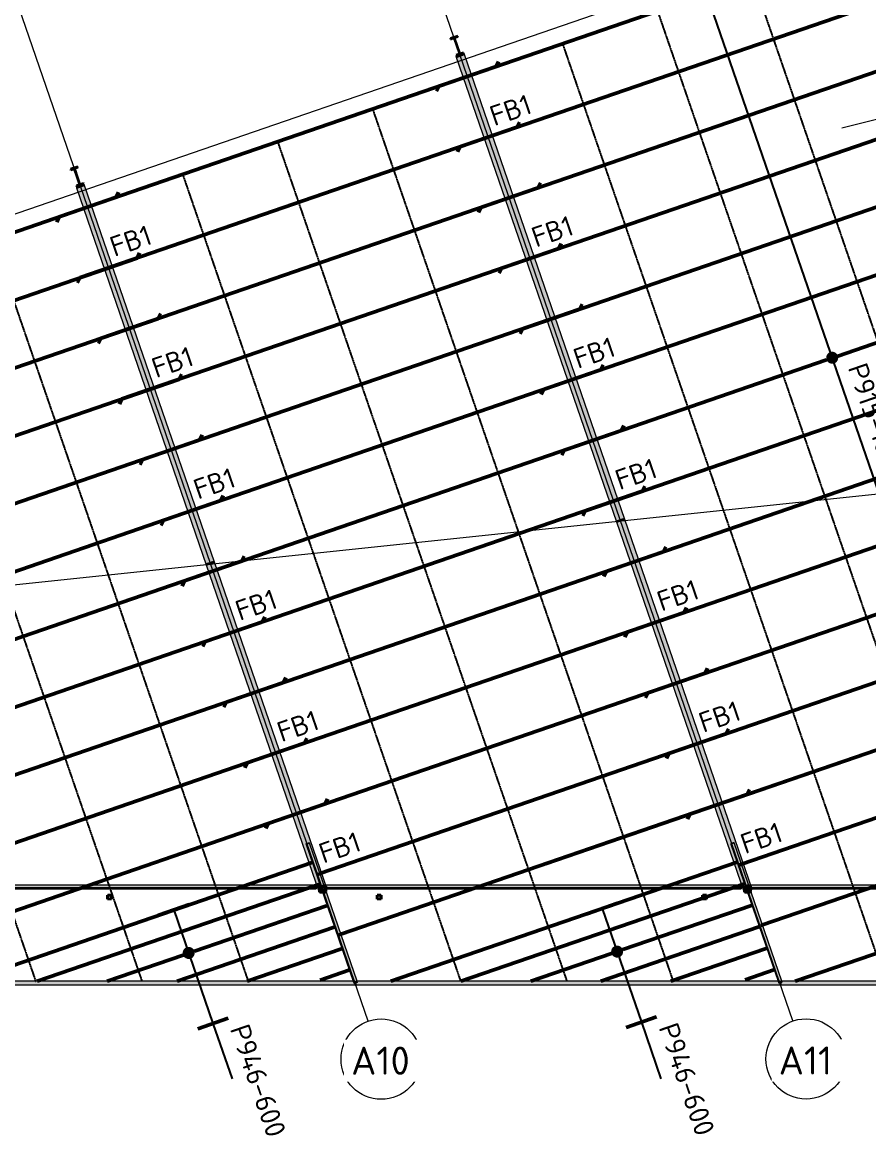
# Model space of a CAD drawing. Header units: millimetres. Extents: x 632 to 197946, y -2790 to 4041528.
# Drawn here: x 127559 to 148627, y 3963668 to 3991398 of the extents above; entities that cross this region are included whole.
import ezdxf

# ---------------------------------------------------------------- set-up
doc = ezdxf.new("R2010")
doc.units = ezdxf.units.MM
for name, pattern in [('Dash', [7, 5, -2]), ('Hidden', [4, 3, -1]), ('Hidden Half', [3, 2, -1])]:
    doc.linetypes.add(name, pattern=pattern)
for name, color, linetype, lineweight in [('A-010-M_LINE', 90, 'Continuous', 13), ('S-280-A_STRUCT_FRAME', 2, 'Continuous', 18), ('S-280-M_COLUMN', 52, 'Continuous', 13), ('S-280-M_STRUCT_FRAME', 12, 'Continuous', 13), ('S-280-MH_COLUMN', 52, 'Hidden Half', 13), ('Z-000-T_TEXT', 131, 'Continuous', 25), ('Z-030-M_GRID', 191, 'Continuous', 13), ('Z-033_T_GRIDREF', 31, 'Continuous', 13), ('Z-060-M_DETAIL', 92, 'Continuous', 25)]:
    doc.layers.add(name, color=color, linetype=linetype, lineweight=lineweight)
doc.styles.add('ISOCPEUR_1', font='isocpeur.ttf', dxfattribs={"height": 700})
doc.styles.add('ISOCPEUR_2', font='isocpeur.ttf', dxfattribs={"height": 500})
doc.styles.add('ISOCPEUR_3', font='isocpeur.ttf', dxfattribs={"height": 2.5})

# ---------------------------------------------------------------- blocks, each defined once
blk = doc.blocks.new('NRP_Column-Steel-UB - SC121 - 460UB67_1-4110092-S6_011 - LOWER PURLIN PLAN - PART 1')
at = {"layer": 'S-280-M_COLUMN', "linetype": 'Hidden Half', "lineweight": 35}
blk.add_hatch(color=256, dxfattribs=at).paths.add_polyline_path([(-95, 0), (95, 0), (95, 13), (16, 13), (8, 16), (4, 24), (4, 430), (8, 438), (16, 441), (95, 441), (95, 454), (-95, 454), (-95, 441), (-16, 441), (-8, 438), (-4, 430), (-4, 24), (-8, 16), (-16, 13), (-95, 13)])
at = {"layer": 'S-280-M_COLUMN', "lineweight": 35}
for p, q in [((95, 454), (-95, 454)), ((-95, 454), (-95, 441)), ((-95, 441), (-16, 441)), ((-4, 430), (-4, 24)), ((4, 24), (4, 430)), ((16, 441), (95, 441)), ((95, 441), (95, 454)), ((-16, 13), (-95, 13)), ((-95, 13), (-95, 0)), ((-95, 0), (95, 0)), ((95, 13), (16, 13)), ((95, 0), (95, 13))]:
    blk.add_line(p, q, dxfattribs=at)
for centre, start, end in [((-16, 430), 0, 90), ((16, 430), 90, 180), ((-16, 24), 270, 0), ((16, 24), 180, 270)]:
    blk.add_arc(centre, 11.4, start, end, dxfattribs=at)
blk = doc.blocks.new('NRP_Framing-Steel-Purlin Z - P915 - EZ250-19-3998100-S6_011 - LOWER PURLIN PLAN - PART 1')
at = {"layer": 'S-280-M_STRUCT_FRAME', "color": 3, "lineweight": 50}
for p, q in [((-2368569, 3983782), (-2379442, 3980038)), ((-2368507, 3983909), (-2368569, 3983782)), ((-2379442, 3980038), (-2379504, 3979911))]:
    blk.add_line(p, q, dxfattribs=at)
blk = doc.blocks.new('NRP_Framing-Steel-Purlin Z - P915 - EZ250-19-3998101-S6_011 - LOWER PURLIN PLAN - PART 1')
at = {"layer": 'S-280-M_STRUCT_FRAME', "color": 3, "lineweight": 50}
for p, q in [((-2340913, 3993305), (-2351077, 3989805)), ((-2351077, 3989805), (-2351139, 3989678))]:
    blk.add_line(p, q, dxfattribs=at)
blk = doc.blocks.new('NRP_Framing-Steel-Purlin Z - P915 - EZ250-19-4000453-S6_011 - LOWER PURLIN PLAN - PART 1')
at = {"layer": 'S-280-M_STRUCT_FRAME', "color": 3, "lineweight": 50}
for p, q in [((-2340392, 3991794), (-2350557, 3988295)), ((-2350557, 3988295), (-2350619, 3988168))]:
    blk.add_line(p, q, dxfattribs=at)
blk = doc.blocks.new('NRP_Framing-Steel-Purlin C - P946 - EC250-24-4002133-S6_011 - LOWER PURLIN PLAN - PART 1')
at = {"layer": 'S-280-M_STRUCT_FRAME', "color": 1, "lineweight": 50}
for p, q in [((-2353876, 3969395), (-2357165, 3968262)), ((-2353876, 3969395), (-2357165, 3968262)), ((-2357447, 3968165), (-2359338, 3967514)), ((-2357447, 3968165), (-2359338, 3967514))]:
    blk.add_line(p, q, dxfattribs=at)
blk = doc.blocks.new('NRP_Framing-Steel-Purlin C - P946 - EC250-24-4002136-S6_011 - LOWER PURLIN PLAN - PART 1')
at = {"layer": 'S-280-M_STRUCT_FRAME', "color": 1, "lineweight": 50}
blk.add_line((-2353692, 3968858), (-2357596, 3967514), dxfattribs=at)
blk.add_line((-2353692, 3968858), (-2357596, 3967514), dxfattribs=at)
blk = doc.blocks.new('NRP_Framing-Steel-Purlin C - P946 - EC250-24-4002137-S6_011 - LOWER PURLIN PLAN - PART 1')
at = {"layer": 'S-280-M_STRUCT_FRAME', "color": 1, "lineweight": 50}
blk.add_line((-2353506, 3968323), (-2355854, 3967514), dxfattribs=at)
blk.add_line((-2353506, 3968323), (-2355854, 3967514), dxfattribs=at)
blk = doc.blocks.new('NRP_Framing-Steel-Purlin C - P946 - EC250-24-4000827-S6_011 - LOWER PURLIN PLAN - PART 1')
at = {"layer": 'S-280-M_STRUCT_FRAME', "color": 1, "lineweight": 50}
blk.add_line((-2385041, 3967760), (-2385754, 3967514), dxfattribs=at)
blk.add_line((-2385041, 3967760), (-2385754, 3967514), dxfattribs=at)
blk = doc.blocks.new('NRP_Framing-Steel-Purlin C - P946 - EC250-24-4002138-S6_011 - LOWER PURLIN PLAN - PART 1')
at = {"layer": 'S-280-M_STRUCT_FRAME', "color": 1, "lineweight": 50}
for p, q in [((-2343302, 3969404), (-2346503, 3968302)), ((-2343302, 3969404), (-2346503, 3968302)), ((-2346787, 3968204), (-2348790, 3967514)), ((-2346787, 3968204), (-2348790, 3967514))]:
    blk.add_line(p, q, dxfattribs=at)
blk = doc.blocks.new('NRP_Framing-Steel-Purlin C - P946 - EC250-24-4002141-S6_011 - LOWER PURLIN PLAN - PART 1')
at = {"layer": 'S-280-M_STRUCT_FRAME', "color": 1, "lineweight": 50}
blk.add_line((-2343118, 3968868), (-2347048, 3967514), dxfattribs=at)
blk.add_line((-2343118, 3968868), (-2347048, 3967514), dxfattribs=at)
blk = doc.blocks.new('NRP_Framing-Steel-Purlin C - P946 - EC250-24-4002142-S6_011 - LOWER PURLIN PLAN - PART 1')
at = {"layer": 'S-280-M_STRUCT_FRAME', "color": 1, "lineweight": 50}
blk.add_line((-2342934, 3968331), (-2345307, 3967514), dxfattribs=at)
blk.add_line((-2342934, 3968331), (-2345307, 3967514), dxfattribs=at)
blk = doc.blocks.new('NRP_Framing-Steel-Purlin Z - P915 - EZ250-19-V55-S6_011 - LOWER PURLIN PLAN - PART 1')
at = {"layer": 'S-280-M_STRUCT_FRAME', "color": 3, "lineweight": 50}
for p, q in [((-2337020, 3984612), (-2337082, 3984485)), ((-2337082, 3984485), (-2341149, 3983085)), ((-2341431, 3982988), (-2347956, 3980741)), ((-2347956, 3980741), (-2348018, 3980614))]:
    blk.add_line(p, q, dxfattribs=at)
blk = doc.blocks.new('NRP_Framing-Steel-Purlin Z - P914 - EZ250-15-4003778-S6_011 - LOWER PURLIN PLAN - PART 1')
at = {"layer": 'S-280-M_STRUCT_FRAME', "color": 150, "lineweight": 50}
for p, q in [((-2338201, 3974066), (-2338263, 3973939)), ((-2338263, 3973939), (-2348427, 3970440))]:
    blk.add_line(p, q, dxfattribs=at)
blk = doc.blocks.new('NRP_Framing-Steel-PFC - OR308 - 250PFC-V41-S6_011 - LOWER PURLIN PLAN - PART 1')
at = {"layer": 'S-280-M_STRUCT_FRAME', "linetype": 'Dash'}
for points in [[(-2354388, 3970922), (-2354381, 3970925), (-2354384, 3970936), (-2354392, 3970934), (-2354389, 3970925)], [(-2353174, 3967461), (-2353148, 3967470), (-2353148, 3967514), (-2353119, 3967514), (-2354303, 3970951), (-2354388, 3970922), (-2353214, 3967514), (-2353174, 3967514)], [(-2354381, 3970925), (-2354303, 3970952), (-2354307, 3970963), (-2354384, 3970934)]]:
    blk.add_hatch(color=9, dxfattribs=at).paths.add_polyline_path(points)
at = {"layer": 'S-280-M_STRUCT_FRAME', "color": 55}
for p, q in [((-2354307, 3970963), (-2354392, 3970934)), ((-2354392, 3970934), (-2354388, 3970922)), ((-2354388, 3970922), (-2354303, 3970951)), ((-2354388, 3970922), (-2353214, 3967514)), ((-2354384, 3970936), (-2354307, 3970963)), ((-2354381, 3970925), (-2354384, 3970936)), ((-2354303, 3970952), (-2354381, 3970925)), ((-2354307, 3970963), (-2354307, 3970963)), ((-2354303, 3970952), (-2354307, 3970963)), ((-2354303, 3970951), (-2354303, 3970952)), ((-2353119, 3967514), (-2354303, 3970951)), ((-2353148, 3967470), (-2353174, 3967461))]:
    blk.add_line(p, q, dxfattribs=at)
at = {"layer": 'S-280-M_STRUCT_FRAME', "color": 55, "linetype": 'Dash'}
for p, q in [((-2353214, 3967514), (-2353194, 3967454)), ((-2353174, 3967461), (-2353194, 3967454)), ((-2353109, 3967484), (-2353148, 3967470)), ((-2353109, 3967484), (-2353119, 3967514))]:
    blk.add_line(p, q, dxfattribs=at)
blk = doc.blocks.new('NRP_Framing-Steel-PFC - OR308 - 250PFC-V42-S6_011 - LOWER PURLIN PLAN - PART 1')
at = {"layer": 'S-280-M_STRUCT_FRAME', "linetype": 'Dash'}
for points in [[(-2343807, 3970934), (-2343730, 3970961), (-2343734, 3970971), (-2343810, 3970943)], [(-2343815, 3970931), (-2343807, 3970934), (-2343811, 3970945), (-2343819, 3970943), (-2343816, 3970934)], [(-2342598, 3967471), (-2342572, 3967480), (-2342572, 3967514), (-2342543, 3967514), (-2343730, 3970960), (-2343815, 3970931), (-2342638, 3967514), (-2342598, 3967514)]]:
    blk.add_hatch(color=9, dxfattribs=at).paths.add_polyline_path(points)
at = {"layer": 'S-280-M_STRUCT_FRAME', "color": 55}
for p, q in [((-2343734, 3970972), (-2343819, 3970943)), ((-2343811, 3970945), (-2343734, 3970972)), ((-2343734, 3970972), (-2343734, 3970972)), ((-2343730, 3970961), (-2343734, 3970972)), ((-2343819, 3970943), (-2343815, 3970931)), ((-2343815, 3970931), (-2343730, 3970960)), ((-2343815, 3970931), (-2342638, 3967515)), ((-2343807, 3970934), (-2343811, 3970945)), ((-2343730, 3970961), (-2343807, 3970934)), ((-2343730, 3970960), (-2343730, 3970961)), ((-2342543, 3967514), (-2343730, 3970960)), ((-2342572, 3967480), (-2342598, 3967471))]:
    blk.add_line(p, q, dxfattribs=at)
at = {"layer": 'S-280-M_STRUCT_FRAME', "color": 55, "linetype": 'Dash'}
for p, q in [((-2342638, 3967515), (-2342621, 3967463)), ((-2342598, 3967471), (-2342621, 3967463)), ((-2342536, 3967493), (-2342572, 3967480)), ((-2342536, 3967493), (-2342543, 3967514))]:
    blk.add_line(p, q, dxfattribs=at)
blk = doc.blocks.new('NRP_Framing-Steel-PFC - B309 - 300PFC-V56-S6_011 - LOWER PURLIN PLAN - PART 1')
at = {"layer": 'S-280-M_STRUCT_FRAME', "linetype": 'Dash'}
blk.add_hatch(color=9, dxfattribs=at).paths.add_polyline_path([(-2375020, 3969820), (-2364709, 3969820), (-2364709, 3969910), (-2375051, 3969910)])
at = {"layer": 'S-280-M_STRUCT_FRAME', "color": 55, "linetype": 'Dash'}
for p, q in [((-2375142, 3969828), (-2375142, 3969910)), ((-2375142, 3969910), (-2375142, 3969910)), ((-2375142, 3969910), (-2375142, 3969820)), ((-2375137, 3969910), (-2375142, 3969910)), ((-2375142, 3969910), (-2375142, 3969910)), ((-2375137, 3969820), (-2375137, 3969910)), ((-2375137, 3969910), (-2375137, 3969910)), ((-2375137, 3969910), (-2375137, 3969828)), ((-2375051, 3969910), (-2375137, 3969910)), ((-2375137, 3969910), (-2375137, 3969910)), ((-2375137, 3969828), (-2375142, 3969828)), ((-2375142, 3969820), (-2375137, 3969820)), ((-2375137, 3969828), (-2375137, 3969828)), ((-2375137, 3969820), (-2375020, 3969820))]:
    blk.add_line(p, q, dxfattribs=at)
at = {"layer": 'S-280-M_STRUCT_FRAME', "color": 55}
for p, q in [((-2364709, 3969910), (-2375051, 3969910)), ((-2364709, 3969910), (-2364709, 3969820)), ((-2375020, 3969820), (-2364709, 3969820))]:
    blk.add_line(p, q, dxfattribs=at)
blk = doc.blocks.new('NRP_Framing-Steel-PFC - B308 - 250PFC-3999931-S6_011 - LOWER PURLIN PLAN - PART 1')
at = {"layer": 'S-280-M_STRUCT_FRAME', "linetype": 'Dash'}
for points in [[(-2363725, 3967432), (-2363725, 3967460), (-2363728, 3967459), (-2363728, 3967432)], [(-2363724, 3967424), (-2363725, 3967432), (-2363728, 3967432), (-2363728, 3967424), (-2363725, 3967424)], [(-2353174, 3967424), (-2353174, 3967514), (-2363724, 3967514), (-2363724, 3967424), (-2355041, 3967424)]]:
    blk.add_hatch(color=9, dxfattribs=at).paths.add_polyline_path(points)
at = {"layer": 'S-280-M_STRUCT_FRAME', "color": 55, "linetype": 'Dash'}
for p, q in [((-2363728, 3967514), (-2363729, 3967514)), ((-2363729, 3967514), (-2363729, 3967459)), ((-2363729, 3967514), (-2363729, 3967514)), ((-2363728, 3967459), (-2363728, 3967514)), ((-2363725, 3967514), (-2363728, 3967514)), ((-2363724, 3967514), (-2363725, 3967514)), ((-2363725, 3967514), (-2363725, 3967460)), ((-2363724, 3967514), (-2363725, 3967514)), ((-2363724, 3967432), (-2363725, 3967432))]:
    blk.add_line(p, q, dxfattribs=at)
at = {"layer": 'S-280-M_STRUCT_FRAME', "color": 55}
for p, q in [((-2363729, 3967459), (-2363729, 3967424)), ((-2363729, 3967424), (-2363724, 3967424)), ((-2363728, 3967432), (-2363728, 3967459)), ((-2363725, 3967432), (-2363728, 3967432)), ((-2363725, 3967460), (-2363725, 3967432)), ((-2363724, 3967424), (-2363724, 3967514)), ((-2353174, 3967514), (-2363724, 3967514)), ((-2363724, 3967424), (-2353174, 3967424)), ((-2353174, 3967514), (-2353174, 3967424))]:
    blk.add_line(p, q, dxfattribs=at)
blk = doc.blocks.new('NRP_Framing-Steel-PFC - B308 - 250PFC-V46-S6_011 - LOWER PURLIN PLAN - PART 1')
at = {"layer": 'S-280-M_STRUCT_FRAME', "linetype": 'Dash'}
for points in [[(-2353148, 3967432), (-2353148, 3967470), (-2353152, 3967469), (-2353152, 3967432)], [(-2353152, 3967424), (-2353148, 3967424), (-2353148, 3967432), (-2353152, 3967432), (-2353152, 3967424)], [(-2342598, 3967424), (-2342598, 3967514), (-2353148, 3967514), (-2353148, 3967424), (-2345430, 3967424)]]:
    blk.add_hatch(color=9, dxfattribs=at).paths.add_polyline_path(points)
at = {"layer": 'S-280-M_STRUCT_FRAME', "color": 55, "linetype": 'Dash'}
for p, q in [((-2353152, 3967469), (-2353152, 3967514)), ((-2353152, 3967514), (-2353152, 3967514)), ((-2353152, 3967514), (-2353152, 3967469)), ((-2353149, 3967514), (-2353152, 3967514)), ((-2353152, 3967514), (-2353152, 3967514)), ((-2353148, 3967514), (-2353148, 3967514)), ((-2353148, 3967514), (-2353148, 3967470)), ((-2353148, 3967514), (-2353148, 3967514)), ((-2353148, 3967432), (-2353148, 3967432))]:
    blk.add_line(p, q, dxfattribs=at)
at = {"layer": 'S-280-M_STRUCT_FRAME', "color": 55}
for p, q in [((-2353152, 3967432), (-2353152, 3967469)), ((-2353152, 3967469), (-2353152, 3967424)), ((-2353148, 3967432), (-2353152, 3967432)), ((-2353152, 3967424), (-2353148, 3967424)), ((-2353148, 3967424), (-2353148, 3967514)), ((-2342598, 3967514), (-2353148, 3967514)), ((-2353148, 3967470), (-2353148, 3967432)), ((-2353148, 3967424), (-2342598, 3967424)), ((-2342598, 3967514), (-2342598, 3967424))]:
    blk.add_line(p, q, dxfattribs=at)
blk = doc.blocks.new('NRP_Framing-Steel-PFC - B308 - 250PFC-V47-S6_011 - LOWER PURLIN PLAN - PART 1')
at = {"layer": 'S-280-M_STRUCT_FRAME', "linetype": 'Dash'}
for points in [[(-2342572, 3967432), (-2342572, 3967480), (-2342576, 3967479), (-2342576, 3967432)], [(-2342576, 3967424), (-2342572, 3967424), (-2342572, 3967432), (-2342576, 3967432), (-2342576, 3967424)], [(-2342572, 3967424), (-2332022, 3967424), (-2332022, 3967494), (-2332055, 3967494), (-2332062, 3967514), (-2342572, 3967514)]]:
    blk.add_hatch(color=9, dxfattribs=at).paths.add_polyline_path(points)
at = {"layer": 'S-280-M_STRUCT_FRAME', "color": 55, "linetype": 'Dash'}
for p, q in [((-2342576, 3967479), (-2342576, 3967514)), ((-2342576, 3967514), (-2342576, 3967514)), ((-2342576, 3967514), (-2342576, 3967479)), ((-2342572, 3967514), (-2342576, 3967514)), ((-2342576, 3967514), (-2342576, 3967514)), ((-2342572, 3967514), (-2342572, 3967514)), ((-2342572, 3967514), (-2342572, 3967480)), ((-2342572, 3967514), (-2342572, 3967514)), ((-2342572, 3967432), (-2342572, 3967432)), ((-2332022, 3967514), (-2332062, 3967514)), ((-2332022, 3967514), (-2332022, 3967494))]:
    blk.add_line(p, q, dxfattribs=at)
at = {"layer": 'S-280-M_STRUCT_FRAME', "color": 55}
for p, q in [((-2342576, 3967432), (-2342576, 3967479)), ((-2342576, 3967479), (-2342576, 3967424)), ((-2342572, 3967432), (-2342576, 3967432)), ((-2342576, 3967424), (-2342572, 3967424)), ((-2342572, 3967424), (-2342572, 3967514)), ((-2332062, 3967514), (-2342572, 3967514)), ((-2342572, 3967480), (-2342572, 3967432)), ((-2342572, 3967424), (-2332022, 3967424)), ((-2332022, 3967494), (-2332022, 3967424))]:
    blk.add_line(p, q, dxfattribs=at)
blk = doc.blocks.new('NRP_Framing-Steel-Purlin C - P946 - EC250-24-4002134-S6_011 - LOWER PURLIN PLAN - PART 1')
at = {"layer": 'S-280-M_STRUCT_FRAME', "color": 1, "lineweight": 50}
blk.add_line((-2354048, 3969935), (-2361080, 3967514), dxfattribs=at)
blk.add_line((-2354048, 3969935), (-2361080, 3967514), dxfattribs=at)
at = {"layer": 'S-280-M_STRUCT_FRAME', "color": 1, "linetype": 'Dash', "lineweight": 50}
blk.add_line((-2354034, 3969940), (-2354048, 3969935), dxfattribs=at)
blk.add_line((-2354034, 3969940), (-2354048, 3969935), dxfattribs=at)
blk = doc.blocks.new('NRP_Framing-Steel-Purlin C - P946 - EC250-24-4002135-S6_011 - LOWER PURLIN PLAN - PART 1')
at = {"layer": 'S-280-M_STRUCT_FRAME', "color": 1, "lineweight": 50}
blk.add_line((-2354233, 3970471), (-2362821, 3967514), dxfattribs=at)
blk.add_line((-2354233, 3970471), (-2362821, 3967514), dxfattribs=at)
at = {"layer": 'S-280-M_STRUCT_FRAME', "color": 1, "linetype": 'Dash', "lineweight": 50}
blk.add_line((-2354218, 3970476), (-2354233, 3970471), dxfattribs=at)
blk.add_line((-2354218, 3970476), (-2354233, 3970471), dxfattribs=at)
blk = doc.blocks.new('NRP_Framing-Steel-Purlin C - P946 - EC250-24-4002139-S6_011 - LOWER PURLIN PLAN - PART 1')
at = {"layer": 'S-280-M_STRUCT_FRAME', "color": 1, "lineweight": 50}
blk.add_line((-2343475, 3969944), (-2350532, 3967514), dxfattribs=at)
blk.add_line((-2343475, 3969944), (-2350532, 3967514), dxfattribs=at)
at = {"layer": 'S-280-M_STRUCT_FRAME', "color": 1, "linetype": 'Dash', "lineweight": 50}
blk.add_line((-2343461, 3969949), (-2343475, 3969944), dxfattribs=at)
blk.add_line((-2343461, 3969949), (-2343475, 3969944), dxfattribs=at)
blk = doc.blocks.new('NRP_Framing-Steel-Purlin C - P946 - EC250-24-4002140-S6_011 - LOWER PURLIN PLAN - PART 1')
at = {"layer": 'S-280-M_STRUCT_FRAME', "color": 1, "lineweight": 50}
blk.add_line((-2343660, 3970480), (-2352274, 3967514), dxfattribs=at)
blk.add_line((-2343660, 3970480), (-2352274, 3967514), dxfattribs=at)
at = {"layer": 'S-280-M_STRUCT_FRAME', "color": 1, "linetype": 'Dash', "lineweight": 50}
blk.add_line((-2343645, 3970485), (-2343660, 3970480), dxfattribs=at)
blk.add_line((-2343645, 3970485), (-2343660, 3970480), dxfattribs=at)
blk = doc.blocks.new('NRP_Framing-Steel-Purlin C - P946 - EC250-24-4009123-S6_011 - LOWER PURLIN PLAN - PART 1')
at = {"layer": 'S-280-M_STRUCT_FRAME', "color": 1, "lineweight": 50}
blk.add_line((-2333138, 3970639), (-2342215, 3967514), dxfattribs=at)
blk.add_line((-2333138, 3970639), (-2342215, 3967514), dxfattribs=at)
at = {"layer": 'S-280-M_STRUCT_FRAME', "color": 1, "linetype": 'Dash', "lineweight": 50}
blk.add_line((-2333123, 3970644), (-2333138, 3970639), dxfattribs=at)
blk.add_line((-2333123, 3970644), (-2333138, 3970639), dxfattribs=at)
blk = doc.blocks.new('NRP_Framing-Steel-Purlin Z - P915 - EZ250-19-V59-S6_011 - LOWER PURLIN PLAN - PART 1')
at = {"layer": 'S-280-M_STRUCT_FRAME', "color": 3, "lineweight": 50}
for p, q in [((-2354370, 3973568), (-2354432, 3973441)), ((-2354432, 3973441), (-2364538, 3969962))]:
    blk.add_line(p, q, dxfattribs=at)
at = {"layer": 'S-280-M_STRUCT_FRAME', "color": 3, "linetype": 'Dash', "lineweight": 50}
blk.add_line((-2364538, 3969961), (-2364596, 3969942), dxfattribs=at)
blk = doc.blocks.new('NRP_Framing-Steel-Purlin Z - P915 - EZ250-19-V58-S6_011 - LOWER PURLIN PLAN - PART 1')
at = {"layer": 'S-280-M_STRUCT_FRAME', "color": 3, "lineweight": 50}
for p, q in [((-2364928, 3973207), (-2375034, 3969727)), ((-2364866, 3973334), (-2364928, 3973207))]:
    blk.add_line(p, q, dxfattribs=at)
at = {"layer": 'S-280-M_STRUCT_FRAME', "color": 3, "linetype": 'Dash', "lineweight": 50}
blk.add_line((-2375034, 3969727), (-2375092, 3969707), dxfattribs=at)
blk = doc.blocks.new('NRP_Framing-Steel-Purlin Z - P915 - EZ250-19-4002077-S6_011 - LOWER PURLIN PLAN - PART 1')
at = {"layer": 'S-280-M_STRUCT_FRAME', "color": 3, "lineweight": 50}
for p, q in [((-2343416, 3972165), (-2353522, 3968685)), ((-2343354, 3972292), (-2343416, 3972165))]:
    blk.add_line(p, q, dxfattribs=at)
at = {"layer": 'S-280-M_STRUCT_FRAME', "color": 3, "linetype": 'Dash', "lineweight": 50}
blk.add_line((-2353523, 3968685), (-2353581, 3968665), dxfattribs=at)
blk = doc.blocks.new('NRP_Framing-Steel-Purlin Z - P915 - EZ250-19-4002208-S6_011 - LOWER PURLIN PLAN - PART 1')
at = {"layer": 'S-280-M_STRUCT_FRAME', "color": 3, "lineweight": 50}
for p, q in [((-2332921, 3972399), (-2343027, 3968919)), ((-2332859, 3972526), (-2332921, 3972399))]:
    blk.add_line(p, q, dxfattribs=at)
at = {"layer": 'S-280-M_STRUCT_FRAME', "color": 3, "linetype": 'Dash', "lineweight": 50}
blk.add_line((-2343027, 3968919), (-2343085, 3968899), dxfattribs=at)
blk = doc.blocks.new('NRP_Extent _v2_ - 1-200-V60-S6_011 - LOWER PURLIN PLAN - PART 1')
at = {"layer": 'Z-060-M_DETAIL'}
blk.add_hatch(color=256, dxfattribs=at).paths.add_polyline_path([(-145, 39), (-150, 0), (-145, -39), (-130, -75), (-106, -106), (-75, -130), (-39, -145), (0, -150), (39, -145), (75, -130), (106, -106), (130, -75), (145, -39), (150, 0), (145, 39), (130, 75), (106, 106), (75, 130), (39, 145), (0, 150), (-39, 145), (-75, 130), (-106, 106), (-130, 75)])
at = {"layer": 'Z-060-M_DETAIL', "lineweight": 50}
for p, q in [((-1858, 400), (-1858, -400)), ((1134, 400), (1134, -400))]:
    blk.add_line(p, q, dxfattribs=at)
at = {"layer": 'Z-060-M_DETAIL'}
for p, q in [((1134, 0), (-1858, 0)), ((-1858, 0), (-3315, 0))]:
    blk.add_line(p, q, dxfattribs=at)
blk = doc.blocks.new('NRP_Extent _v2_ - 1-200-V61-S6_011 - LOWER PURLIN PLAN - PART 1')
at = {"layer": 'Z-060-M_DETAIL'}
blk.add_hatch(color=256, dxfattribs=at).paths.add_polyline_path([(-145, 39), (-150, 0), (-145, -39), (-130, -75), (-106, -106), (-75, -130), (-39, -145), (0, -150), (39, -145), (75, -130), (106, -106), (130, -75), (145, -39), (150, 0), (145, 39), (130, 75), (106, 106), (75, 130), (39, 145), (0, 150), (-39, 145), (-75, 130), (-106, 106), (-130, 75)])
at = {"layer": 'Z-060-M_DETAIL', "lineweight": 50}
for p, q in [((-1858, 400), (-1858, -400)), ((1134, 400), (1134, -400))]:
    blk.add_line(p, q, dxfattribs=at)
at = {"layer": 'Z-060-M_DETAIL'}
for p, q in [((1134, 0), (-1858, 0)), ((-1858, 0), (-3350, 0))]:
    blk.add_line(p, q, dxfattribs=at)
blk = doc.blocks.new('NRP_Extent _v2_ - 1-200-4011239-S6_011 - LOWER PURLIN PLAN - PART 1')
at = {"layer": 'Z-060-M_DETAIL'}
blk.add_hatch(color=256, dxfattribs=at).paths.add_polyline_path([(145, -39), (150, 0), (145, 39), (130, 75), (106, 106), (75, 130), (39, 145), (0, 150), (-39, 145), (-75, 130), (-106, 106), (-130, 75), (-145, 39), (-150, 0), (-145, -39), (-130, -75), (-106, -106), (-75, -130), (-39, -145), (0, -150), (39, -145), (75, -130), (106, -106), (130, -75)])
at = {"layer": 'Z-060-M_DETAIL', "lineweight": 50}
for p, q in [((-9586, 400), (-9586, -400)), ((14176, 400), (14176, -400))]:
    blk.add_line(p, q, dxfattribs=at)
at = {"layer": 'Z-060-M_DETAIL'}
blk.add_line((14176, 0), (-9586, 0), dxfattribs=at)
blk = doc.blocks.new('NRP_Bridging Plan _v2_ - 3 Rows-4021958-S6_011 - LOWER PURLIN PLAN - PART 1')
at = {"layer": 'Z-060-M_DETAIL', "linetype": 'Hidden'}
for p, q in [((2170, 2403), (2170, -15417)), ((4670, 2403), (4670, -15417)), ((7170, 2403), (7170, -15417))]:
    blk.add_line(p, q, dxfattribs=at)
blk = doc.blocks.new('NRP_Bridging Plan _v2_ - 3 Rows-4021999-S6_011 - LOWER PURLIN PLAN - PART 1')
at = {"layer": 'Z-060-M_DETAIL', "linetype": 'Hidden'}
for p, q in [((2170, 2403), (2170, -18851)), ((4670, 2403), (4670, -18851)), ((7170, 2403), (7170, -18851))]:
    blk.add_line(p, q, dxfattribs=at)
blk = doc.blocks.new('NRP_Bridging Plan _v2_ - 3 Rows-4022041-S6_011 - LOWER PURLIN PLAN - PART 1')
at = {"layer": 'Z-060-M_DETAIL', "linetype": 'Hidden'}
for p, q in [((2170, 2403), (2170, -22158)), ((4670, 2403), (4670, -22158)), ((7170, 2403), (7170, -22158))]:
    blk.add_line(p, q, dxfattribs=at)
blk = doc.blocks.new('Grid - NRP_Grid-Head-320187-S6_011 - LOWER PURLIN PLAN - PART 1')
at = {"layer": 'Z-033_T_GRIDREF'}
blk.add_circle((0, 0), 5, dxfattribs=at)
blk = doc.blocks.new('NRP_Fly Brace BN - FB1-4028766-S6_011 - LOWER PURLIN PLAN - PART 1')
at = {"layer": 'Z-000-T_TEXT'}
blk.add_line((0, 0), (5, 0), dxfattribs=at)
at = {"layer": 'Z-000-T_TEXT', "lineweight": 13, "insert": (1.11, 3.49), "char_height": 2.5, "width": 6.0928, "attachment_point": 1, "style": 'ISOCPEUR_3'}
blk.add_mtext('FB1', dxfattribs=at)

msp = doc.modelspace()

# ---------------------------------------------------------------- hatches: boundary and pattern name
at = {"layer": 'S-280-M_COLUMN'}
h = msp.add_hatch(color=256, dxfattribs=at)
h.paths.add_polyline_path([(129784, 3969562), (129784, 3969662), (129684, 3969662), (129684, 3969562)])
h.paths.add_polyline_path([(129689, 3969567), (129689, 3969657), (129779, 3969657), (129779, 3969567)])
h = msp.add_hatch(color=256, dxfattribs=at)
h.paths.add_polyline_path([(135032, 3969732), (135030, 3969737), (134966, 3969737), (134966, 3969748), (134961, 3969746), (134961, 3969732)])
h.paths.add_polyline_path([(135111, 3969778), (135111, 3969798), (135106, 3969796), (135108, 3969787)])
h = msp.add_hatch(color=256, dxfattribs=at)
h.paths.add_polyline_path([(136391, 3969562), (136491, 3969562), (136491, 3969662), (136391, 3969662)])
h.paths.add_polyline_path([(136486, 3969567), (136396, 3969567), (136396, 3969657), (136486, 3969657)])
h = msp.add_hatch(color=256, dxfattribs=at)
h.paths.add_polyline_path([(144491, 3969562), (144591, 3969562), (144591, 3969662), (144491, 3969662)])
h.paths.add_polyline_path([(144586, 3969567), (144496, 3969567), (144496, 3969657), (144586, 3969657)])
h = msp.add_hatch(color=256, dxfattribs=at)
h.paths.add_polyline_path([(145537, 3969732), (145608, 3969732), (145606, 3969737), (145542, 3969737), (145542, 3969748), (145537, 3969746), (145537, 3969742)])
h.paths.add_polyline_path([(145687, 3969778), (145687, 3969798), (145682, 3969796), (145684, 3969787)])
at = {"layer": 'S-280-M_STRUCT_FRAME'}
for points in [[(138368, 3990523), (138462, 3990556), (138454, 3990581), (138360, 3990548)], [(142355, 3978946), (142553, 3979014), (138566, 3990591), (138369, 3990523), (140376, 3984693)], [(138472, 3990559), (138566, 3990591), (138557, 3990616), (138463, 3990584), (138470, 3990564)], [(132146, 3977880), (132343, 3977948), (129111, 3987335), (128913, 3987267), (129646, 3985140)], [(129017, 3987303), (129111, 3987336), (129102, 3987360), (129008, 3987328), (129015, 3987309)], [(128913, 3987268), (129007, 3987300), (128999, 3987325), (128905, 3987292)], [(145524, 3969742), (145596, 3969766), (145191, 3970943), (145276, 3970972), (145681, 3969796), (145722, 3969810), (142553, 3979012), (142355, 3978945), (145401, 3970099)], [(142459, 3978981), (142458, 3978981), (142449, 3978978)], [(134948, 3969742), (135020, 3969766), (134618, 3970934), (134703, 3970963), (135105, 3969796), (135146, 3969810), (132343, 3977948), (132146, 3977880), (134626, 3970678)]]:
    msp.add_hatch(color=9, dxfattribs=at).paths.add_polyline_path(points)
h = msp.add_hatch(color=9, dxfattribs=at)
h.paths.add_polyline_path([(138472, 3990559), (138463, 3990584), (138454, 3990581), (138462, 3990556), (138465, 3990557)])
h.paths.add_polyline_path([(138566, 3990591), (138566, 3990591), (138544, 3990583)])
h = msp.add_hatch(color=9, dxfattribs=at)
h.paths.add_polyline_path([(129017, 3987303), (129008, 3987328), (128999, 3987325), (129007, 3987300), (129010, 3987301)])
h.paths.add_polyline_path([(129111, 3987335), (129111, 3987336), (129089, 3987327)])

# ---------------------------------------------------------------- linework, layer by layer
at = {"layer": 'A-010-M_LINE', "linetype": 'Hidden', "lineweight": 25}
for p, q in [((132623, 3969137), (133176, 3967529)), ((143196, 3969146), (143750, 3967538)), ((130259, 3968323), (130537, 3967514)), ((140832, 3968332), (141114, 3967514))]:
    msp.add_line(p, q, dxfattribs=at)
at = {"layer": 'S-280-M_COLUMN', "lineweight": 35}
for p, q in [((129684, 3969662), (129784, 3969662)), ((129684, 3969562), (129684, 3969662)), ((129689, 3969657), (129689, 3969567)), ((129779, 3969657), (129689, 3969657)), ((129779, 3969567), (129779, 3969657)), ((129784, 3969662), (129784, 3969562)), ((134961, 3969732), (134961, 3969746)), ((135032, 3969732), (134961, 3969732)), ((134966, 3969748), (134966, 3969737)), ((134966, 3969737), (135030, 3969737)), ((135106, 3969792), (135106, 3969796)), ((135111, 3969798), (135111, 3969778)), ((136391, 3969662), (136491, 3969662)), ((136391, 3969562), (136391, 3969662)), ((136396, 3969657), (136396, 3969567)), ((136486, 3969657), (136396, 3969657)), ((136486, 3969567), (136486, 3969657)), ((136491, 3969662), (136491, 3969562)), ((144491, 3969662), (144591, 3969662)), ((144491, 3969562), (144491, 3969662)), ((144496, 3969657), (144496, 3969567)), ((144586, 3969657), (144496, 3969657)), ((144586, 3969567), (144586, 3969657)), ((144591, 3969662), (144591, 3969562)), ((145537, 3969732), (145537, 3969746)), ((145608, 3969732), (145537, 3969732)), ((145542, 3969748), (145542, 3969737)), ((145542, 3969737), (145606, 3969737)), ((145682, 3969792), (145682, 3969796)), ((145687, 3969798), (145687, 3969778)), ((129784, 3969562), (129684, 3969562)), ((129689, 3969567), (129779, 3969567)), ((136491, 3969562), (136391, 3969562)), ((136396, 3969567), (136486, 3969567)), ((144591, 3969562), (144491, 3969562)), ((144496, 3969567), (144586, 3969567))]:
    msp.add_line(p, q, dxfattribs=at)
at = {"layer": 'S-280-M_STRUCT_FRAME', "color": 55}
for p, q in [((138557, 3990617), (138360, 3990549)), ((138360, 3990548), (138454, 3990581)), ((138360, 3990549), (138360, 3990548)), ((138360, 3990548), (138368, 3990523)), ((138462, 3990556), (138368, 3990523)), ((138368, 3990523), (138369, 3990523)), ((138369, 3990523), (138566, 3990591)), ((142355, 3978946), (138369, 3990523)), ((138454, 3990581), (138462, 3990556)), ((138463, 3990584), (138557, 3990616)), ((138472, 3990559), (138463, 3990584)), ((138566, 3990591), (138472, 3990559)), ((138557, 3990616), (138557, 3990617)), ((138566, 3990591), (138557, 3990616)), ((138566, 3990591), (138566, 3990591)), ((142553, 3979014), (138566, 3990591)), ((129102, 3987361), (128904, 3987293)), ((128913, 3987267), (129111, 3987335)), ((129008, 3987328), (129102, 3987360)), ((129111, 3987336), (129017, 3987303)), ((129102, 3987360), (129102, 3987361)), ((129111, 3987336), (129102, 3987360)), ((129111, 3987335), (129111, 3987336)), ((132343, 3977948), (129111, 3987335)), ((128904, 3987293), (128905, 3987292)), ((128905, 3987292), (128999, 3987325)), ((128905, 3987292), (128913, 3987268)), ((129007, 3987300), (128913, 3987268)), ((128913, 3987268), (128913, 3987267)), ((132146, 3977880), (128913, 3987267)), ((128999, 3987325), (129007, 3987300)), ((129017, 3987303), (129008, 3987328)), ((142553, 3979014), (142355, 3978946)), ((142355, 3978945), (142553, 3979013)), ((142553, 3979013), (142459, 3978981)), ((142553, 3979013), (142553, 3979013)), ((145722, 3969810), (142553, 3979013)), ((142449, 3978978), (142355, 3978945)), ((142355, 3978945), (142355, 3978945)), ((145524, 3969742), (142355, 3978945)), ((132146, 3977880), (132343, 3977948)), ((132343, 3977948), (132146, 3977880)), ((135146, 3969810), (132343, 3977948)), ((134948, 3969742), (132146, 3977880)), ((134948, 3969742), (135020, 3969766)), ((135105, 3969796), (135146, 3969810)), ((145524, 3969742), (145596, 3969766)), ((145681, 3969796), (145722, 3969810))]:
    msp.add_line(p, q, dxfattribs=at)
at = {"layer": 'S-280-M_STRUCT_FRAME', "color": 55, "linetype": 'Dash'}
for p, q in [((138472, 3990559), (138472, 3990559)), ((129017, 3987303), (129017, 3987303)), ((142544, 3979039), (142346, 3978971)), ((142450, 3979006), (142544, 3979038)), ((142553, 3979013), (142553, 3979014)), ((142347, 3978970), (142441, 3979003)), ((142355, 3978945), (142355, 3978945)), ((142441, 3979003), (142449, 3978978)), ((142459, 3978981), (142450, 3979006)), ((142459, 3978981), (142459, 3978981)), ((132334, 3977974), (132137, 3977906)), ((132137, 3977906), (132231, 3977938)), ((132239, 3977913), (132145, 3977881)), ((132231, 3977938), (132239, 3977913)), ((132241, 3977941), (132335, 3977974)), ((132249, 3977916), (132241, 3977941)), ((132343, 3977949), (132249, 3977916)), ((132249, 3977916), (132249, 3977916)), ((132343, 3977948), (132343, 3977948)), ((132146, 3977880), (132146, 3977880)), ((135020, 3969766), (135105, 3969796)), ((145596, 3969766), (145681, 3969796))]:
    msp.add_line(p, q, dxfattribs=at)
at = {"layer": 'S-280-MH_COLUMN', "lineweight": 35}
for p, q in [((134961, 3969882), (135111, 3969882)), ((134961, 3969746), (134961, 3969882)), ((134966, 3969877), (134966, 3969748)), ((135106, 3969877), (134966, 3969877)), ((135106, 3969796), (135106, 3969877)), ((135111, 3969882), (135111, 3969798)), ((145537, 3969882), (145687, 3969882)), ((145537, 3969746), (145537, 3969882)), ((145542, 3969877), (145542, 3969748)), ((145682, 3969877), (145542, 3969877)), ((145682, 3969796), (145682, 3969877)), ((145687, 3969882), (145687, 3969798)), ((135030, 3969737), (135106, 3969737)), ((135111, 3969732), (135032, 3969732)), ((135106, 3969737), (135106, 3969792)), ((135111, 3969778), (135111, 3969732)), ((145606, 3969737), (145682, 3969737)), ((145687, 3969732), (145608, 3969732)), ((145682, 3969737), (145682, 3969792)), ((145687, 3969778), (145687, 3969732))]:
    msp.add_line(p, q, dxfattribs=at)
at = {"layer": 'Z-030-M_GRID'}
for p, q in [((146742, 3966525), (135641, 3998765)), ((182099, 3997268), (147957, 3988759)), ((136168, 3966520), (126186, 3995509)), ((149542, 3994255), (88770, 3973329)), ((195852, 3984583), (120538, 3976668)), ((91125, 3969847), (188400, 3969847))]:
    msp.add_line(p, q, dxfattribs=at)

# ---------------------------------------------------------------- block references
at = {"layer": 'S-280-M_COLUMN', "lineweight": 35, "rotation": 19.00040712021459}
for p in [(138454, 3990595), (128999, 3987340)]:
    msp.add_blockref('NRP_Column-Steel-UB - SC121 - 460UB67_1-4110092-S6_011 - LOWER PURLIN PLAN - PART 1', p, dxfattribs=at)
at = {"layer": 'S-280-M_STRUCT_FRAME', "color": 3, "lineweight": 50}
for name, p in [('NRP_Framing-Steel-Purlin Z - P915 - EZ250-19-3998101-S6_011 - LOWER PURLIN PLAN - PART 1', (2489010, 0)), ('NRP_Framing-Steel-Purlin Z - P915 - EZ250-19-4000453-S6_011 - LOWER PURLIN PLAN - PART 1', (2489010, 0)), ('NRP_Framing-Steel-Purlin Z - P915 - EZ250-19-3998100-S6_011 - LOWER PURLIN PLAN - PART 1', (2507920, 6511)), ('NRP_Framing-Steel-Purlin Z - P915 - EZ250-19-4000453-S6_011 - LOWER PURLIN PLAN - PART 1', (2489530, -1511)), ('NRP_Framing-Steel-Purlin Z - P915 - EZ250-19-3998100-S6_011 - LOWER PURLIN PLAN - PART 1', (2508440, 5001)), ('NRP_Framing-Steel-Purlin Z - P915 - EZ250-19-4000453-S6_011 - LOWER PURLIN PLAN - PART 1', (2490050, -3022)), ('NRP_Framing-Steel-Purlin Z - P915 - EZ250-19-3998100-S6_011 - LOWER PURLIN PLAN - PART 1', (2519456, 3724)), ('NRP_Framing-Steel-Purlin Z - P915 - EZ250-19-3998100-S6_011 - LOWER PURLIN PLAN - PART 1', (2508961, 3490)), ('NRP_Framing-Steel-Purlin Z - P915 - EZ250-19-3998100-S6_011 - LOWER PURLIN PLAN - PART 1', (2498465, 3256)), ('NRP_Framing-Steel-Purlin Z - P915 - EZ250-19-3998100-S6_011 - LOWER PURLIN PLAN - PART 1', (2519976, 2213)), ('NRP_Framing-Steel-Purlin Z - P915 - EZ250-19-3998100-S6_011 - LOWER PURLIN PLAN - PART 1', (2509481, 1979)), ('NRP_Framing-Steel-Purlin Z - P915 - EZ250-19-3998100-S6_011 - LOWER PURLIN PLAN - PART 1', (2498985, 1745)), ('NRP_Framing-Steel-Purlin Z - P915 - EZ250-19-V55-S6_011 - LOWER PURLIN PLAN - PART 1', (2489010, 0)), ('NRP_Framing-Steel-Purlin Z - P915 - EZ250-19-3998100-S6_011 - LOWER PURLIN PLAN - PART 1', (2510001, 468)), ('NRP_Framing-Steel-Purlin Z - P915 - EZ250-19-3998100-S6_011 - LOWER PURLIN PLAN - PART 1', (2499505, 234)), ('NRP_Framing-Steel-Purlin Z - P915 - EZ250-19-3998100-S6_011 - LOWER PURLIN PLAN - PART 1', (2521017, -808)), ('NRP_Framing-Steel-Purlin Z - P915 - EZ250-19-3998100-S6_011 - LOWER PURLIN PLAN - PART 1', (2500026, -1277)), ('NRP_Framing-Steel-Purlin Z - P915 - EZ250-19-3998100-S6_011 - LOWER PURLIN PLAN - PART 1', (2510521, -1042)), ('NRP_Framing-Steel-Purlin Z - P915 - EZ250-19-3998100-S6_011 - LOWER PURLIN PLAN - PART 1', (2521537, -2318)), ('NRP_Framing-Steel-Purlin Z - P915 - EZ250-19-3998100-S6_011 - LOWER PURLIN PLAN - PART 1', (2511041, -2553)), ('NRP_Framing-Steel-Purlin Z - P915 - EZ250-19-3998100-S6_011 - LOWER PURLIN PLAN - PART 1', (2500546, -2787)), ('NRP_Framing-Steel-Purlin Z - P915 - EZ250-19-3998100-S6_011 - LOWER PURLIN PLAN - PART 1', (2511561, -4063)), ('NRP_Framing-Steel-Purlin Z - P915 - EZ250-19-3998100-S6_011 - LOWER PURLIN PLAN - PART 1', (2522057, -3829)), ('NRP_Framing-Steel-Purlin Z - P915 - EZ250-19-3998100-S6_011 - LOWER PURLIN PLAN - PART 1', (2501066, -4298)), ('NRP_Framing-Steel-Purlin Z - P915 - EZ250-19-3998100-S6_011 - LOWER PURLIN PLAN - PART 1', (2522577, -5340)), ('NRP_Framing-Steel-Purlin Z - P915 - EZ250-19-3998100-S6_011 - LOWER PURLIN PLAN - PART 1', (2512082, -5574)), ('NRP_Framing-Steel-Purlin Z - P915 - EZ250-19-3998100-S6_011 - LOWER PURLIN PLAN - PART 1', (2501586, -5808)), ('NRP_Framing-Steel-Purlin Z - P915 - EZ250-19-3998100-S6_011 - LOWER PURLIN PLAN - PART 1', (2512602, -7085)), ('NRP_Framing-Steel-Purlin Z - P915 - EZ250-19-3998100-S6_011 - LOWER PURLIN PLAN - PART 1', (2523097, -6851)), ('NRP_Framing-Steel-Purlin Z - P915 - EZ250-19-3998100-S6_011 - LOWER PURLIN PLAN - PART 1', (2502106, -7319)), ('NRP_Framing-Steel-Purlin Z - P915 - EZ250-19-3998100-S6_011 - LOWER PURLIN PLAN - PART 1', (2523618, -8361)), ('NRP_Framing-Steel-Purlin Z - P915 - EZ250-19-3998100-S6_011 - LOWER PURLIN PLAN - PART 1', (2513122, -8596)), ('NRP_Framing-Steel-Purlin Z - P915 - EZ250-19-3998100-S6_011 - LOWER PURLIN PLAN - PART 1', (2502626, -8830)), ('NRP_Framing-Steel-Purlin Z - P915 - EZ250-19-V59-S6_011 - LOWER PURLIN PLAN - PART 1', (2510001, 468)), ('NRP_Framing-Steel-Purlin Z - P915 - EZ250-19-V59-S6_011 - LOWER PURLIN PLAN - PART 1', (2499505, 234)), ('NRP_Framing-Steel-Purlin Z - P915 - EZ250-19-V59-S6_011 - LOWER PURLIN PLAN - PART 1', (2489010, 0)), ('NRP_Framing-Steel-Purlin Z - P915 - EZ250-19-4002208-S6_011 - LOWER PURLIN PLAN - PART 1', (2489010, 0)), ('NRP_Framing-Steel-Purlin Z - P915 - EZ250-19-4002077-S6_011 - LOWER PURLIN PLAN - PART 1', (2489010, 0)), ('NRP_Framing-Steel-Purlin Z - P915 - EZ250-19-V58-S6_011 - LOWER PURLIN PLAN - PART 1', (2500026, -1277))]:
    msp.add_blockref(name, p, dxfattribs=at)
at = {"layer": 'S-280-M_STRUCT_FRAME', "color": 150, "lineweight": 50}
msp.add_blockref('NRP_Framing-Steel-Purlin Z - P914 - EZ250-15-4003778-S6_011 - LOWER PURLIN PLAN - PART 1', (2489010, 0), dxfattribs=at)
at = {"layer": 'S-280-M_STRUCT_FRAME', "color": 55, "linetype": 'Dash'}
for name, p in [('NRP_Framing-Steel-PFC - OR308 - 250PFC-V42-S6_011 - LOWER PURLIN PLAN - PART 1', (2489010, 0)), ('NRP_Framing-Steel-PFC - OR308 - 250PFC-V41-S6_011 - LOWER PURLIN PLAN - PART 1', (2489010, 0)), ('NRP_Framing-Steel-PFC - B309 - 300PFC-V56-S6_011 - LOWER PURLIN PLAN - PART 1', (2499586, 0)), ('NRP_Framing-Steel-PFC - B309 - 300PFC-V56-S6_011 - LOWER PURLIN PLAN - PART 1', (2510162, 0)), ('NRP_Framing-Steel-PFC - B309 - 300PFC-V56-S6_011 - LOWER PURLIN PLAN - PART 1', (2520738, 0)), ('NRP_Framing-Steel-PFC - B308 - 250PFC-3999931-S6_011 - LOWER PURLIN PLAN - PART 1', (2489010, 0)), ('NRP_Framing-Steel-PFC - B308 - 250PFC-V46-S6_011 - LOWER PURLIN PLAN - PART 1', (2489010, 0)), ('NRP_Framing-Steel-PFC - B308 - 250PFC-V47-S6_011 - LOWER PURLIN PLAN - PART 1', (2489010, 0))]:
    msp.add_blockref(name, p, dxfattribs=at)
at = {"layer": 'S-280-M_STRUCT_FRAME', "color": 1, "lineweight": 50}
for name, p in [('NRP_Framing-Steel-Purlin C - P946 - EC250-24-4002135-S6_011 - LOWER PURLIN PLAN - PART 1', (2489010, 0)), ('NRP_Framing-Steel-Purlin C - P946 - EC250-24-4002140-S6_011 - LOWER PURLIN PLAN - PART 1', (2489010, 0)), ('NRP_Framing-Steel-Purlin C - P946 - EC250-24-4009123-S6_011 - LOWER PURLIN PLAN - PART 1', (2489010, 0)), ('NRP_Framing-Steel-Purlin C - P946 - EC250-24-4002134-S6_011 - LOWER PURLIN PLAN - PART 1', (2489010, 0)), ('NRP_Framing-Steel-Purlin C - P946 - EC250-24-4002139-S6_011 - LOWER PURLIN PLAN - PART 1', (2489010, 0)), ('NRP_Framing-Steel-Purlin C - P946 - EC250-24-4002133-S6_011 - LOWER PURLIN PLAN - PART 1', (2489010, 0)), ('NRP_Framing-Steel-Purlin C - P946 - EC250-24-4002138-S6_011 - LOWER PURLIN PLAN - PART 1', (2489010, 0)), ('NRP_Framing-Steel-Purlin C - P946 - EC250-24-4002136-S6_011 - LOWER PURLIN PLAN - PART 1', (2489010, 0)), ('NRP_Framing-Steel-Purlin C - P946 - EC250-24-4002141-S6_011 - LOWER PURLIN PLAN - PART 1', (2489010, 0)), ('NRP_Framing-Steel-Purlin C - P946 - EC250-24-4002137-S6_011 - LOWER PURLIN PLAN - PART 1', (2489010, 0)), ('NRP_Framing-Steel-Purlin C - P946 - EC250-24-4002142-S6_011 - LOWER PURLIN PLAN - PART 1', (2489010, 0)), ('NRP_Framing-Steel-Purlin C - P946 - EC250-24-4000827-S6_011 - LOWER PURLIN PLAN - PART 1', (2520729, 27)), ('NRP_Framing-Steel-Purlin C - P946 - EC250-24-4000827-S6_011 - LOWER PURLIN PLAN - PART 1', (2531302, 36))]:
    msp.add_blockref(name, p, dxfattribs=at)
at = {"layer": 'Z-000-T_TEXT', "lineweight": 13, "xscale": 200, "yscale": 200, "zscale": 200, "rotation": 19.00040712021448}
for p in [(139160, 3988545), (140200, 3985524), (129705, 3985290), (141241, 3982502), (130745, 3982268), (142281, 3979481), (131786, 3979247), (143322, 3976460), (132826, 3976225), (144362, 3973438), (133866, 3973204), (145402, 3970417), (134907, 3970182)]:
    msp.add_blockref('NRP_Fly Brace BN - FB1-4028766-S6_011 - LOWER PURLIN PLAN - PART 1', p, dxfattribs=at)
at = {"layer": 'Z-033_T_GRIDREF', "xscale": 199.9999999999999, "yscale": 199.9999999999999, "zscale": 199.9999999999999}
for p, rotation in [((136493, 3965575), 19.00040712021606), ((147068, 3965579), 19.00040712021535)]:
    msp.add_blockref('Grid - NRP_Grid-Head-320187-S6_011 - LOWER PURLIN PLAN - PART 1', p, dxfattribs=dict(at, rotation=rotation))
at = {"layer": 'Z-060-M_DETAIL', "linetype": 'Hidden', "rotation": 19.0004071202145}
for name, p in [('NRP_Bridging Plan _v2_ - 3 Rows-4022041-S6_011 - LOWER PURLIN PLAN - PART 1', (139734, 3987891)), ('NRP_Bridging Plan _v2_ - 3 Rows-4021999-S6_011 - LOWER PURLIN PLAN - PART 1', (130279, 3984636)), ('NRP_Bridging Plan _v2_ - 3 Rows-4021958-S6_011 - LOWER PURLIN PLAN - PART 1', (120823, 3981380))]:
    msp.add_blockref(name, p, dxfattribs=at)
at = {"layer": 'Z-060-M_DETAIL'}
for name, p, rotation in [('NRP_Extent _v2_ - 1-200-4011239-S6_011 - LOWER PURLIN PLAN - PART 1', (147718, 3983043), 289.0004071202334), ('NRP_Extent _v2_ - 1-200-V60-S6_011 - LOWER PURLIN PLAN - PART 1', (131701, 3968220), 109.0004071202322), ('NRP_Extent _v2_ - 1-200-V61-S6_011 - LOWER PURLIN PLAN - PART 1', (142365, 3968253), 109.0004071202322)]:
    msp.add_blockref(name, p, dxfattribs=dict(at, rotation=rotation))

# ---------------------------------------------------------------- texts
at = {"layer": 'S-280-A_STRUCT_FRAME', "lineweight": 13, "char_height": 500, "attachment_point": 1, "rotation": 289.0004, "style": 'ISOCPEUR_2'}
for s, insert, width in [('P915-1600', (148569, 3982961), 3687.76), ('P946-600', (133192, 3966495), 3559.49), ('P946-600', (143862, 3966530), 3559.49)]:
    msp.add_mtext(s, dxfattribs=dict(at, insert=insert, width=width))

# ---------------------------------------------------------------- next in the draw order: texts
at = {"layer": 'Z-033_T_GRIDREF', "char_height": 700, "attachment_point": 1, "style": 'ISOCPEUR_1', "bg_fill": 3, "box_fill_scale": 1.25, "bg_fill_color": 256, "bg_fill_true_color": 13158600, "bg_fill_transparency": 0}
for s, insert, width in [('A10', (135744, 3965886), 1795.78), ('A11', (146386, 3965891), 1635.44)]:
    msp.add_mtext(s, dxfattribs=dict(at, insert=insert, width=width))

doc.saveas('drawing.dxf')
